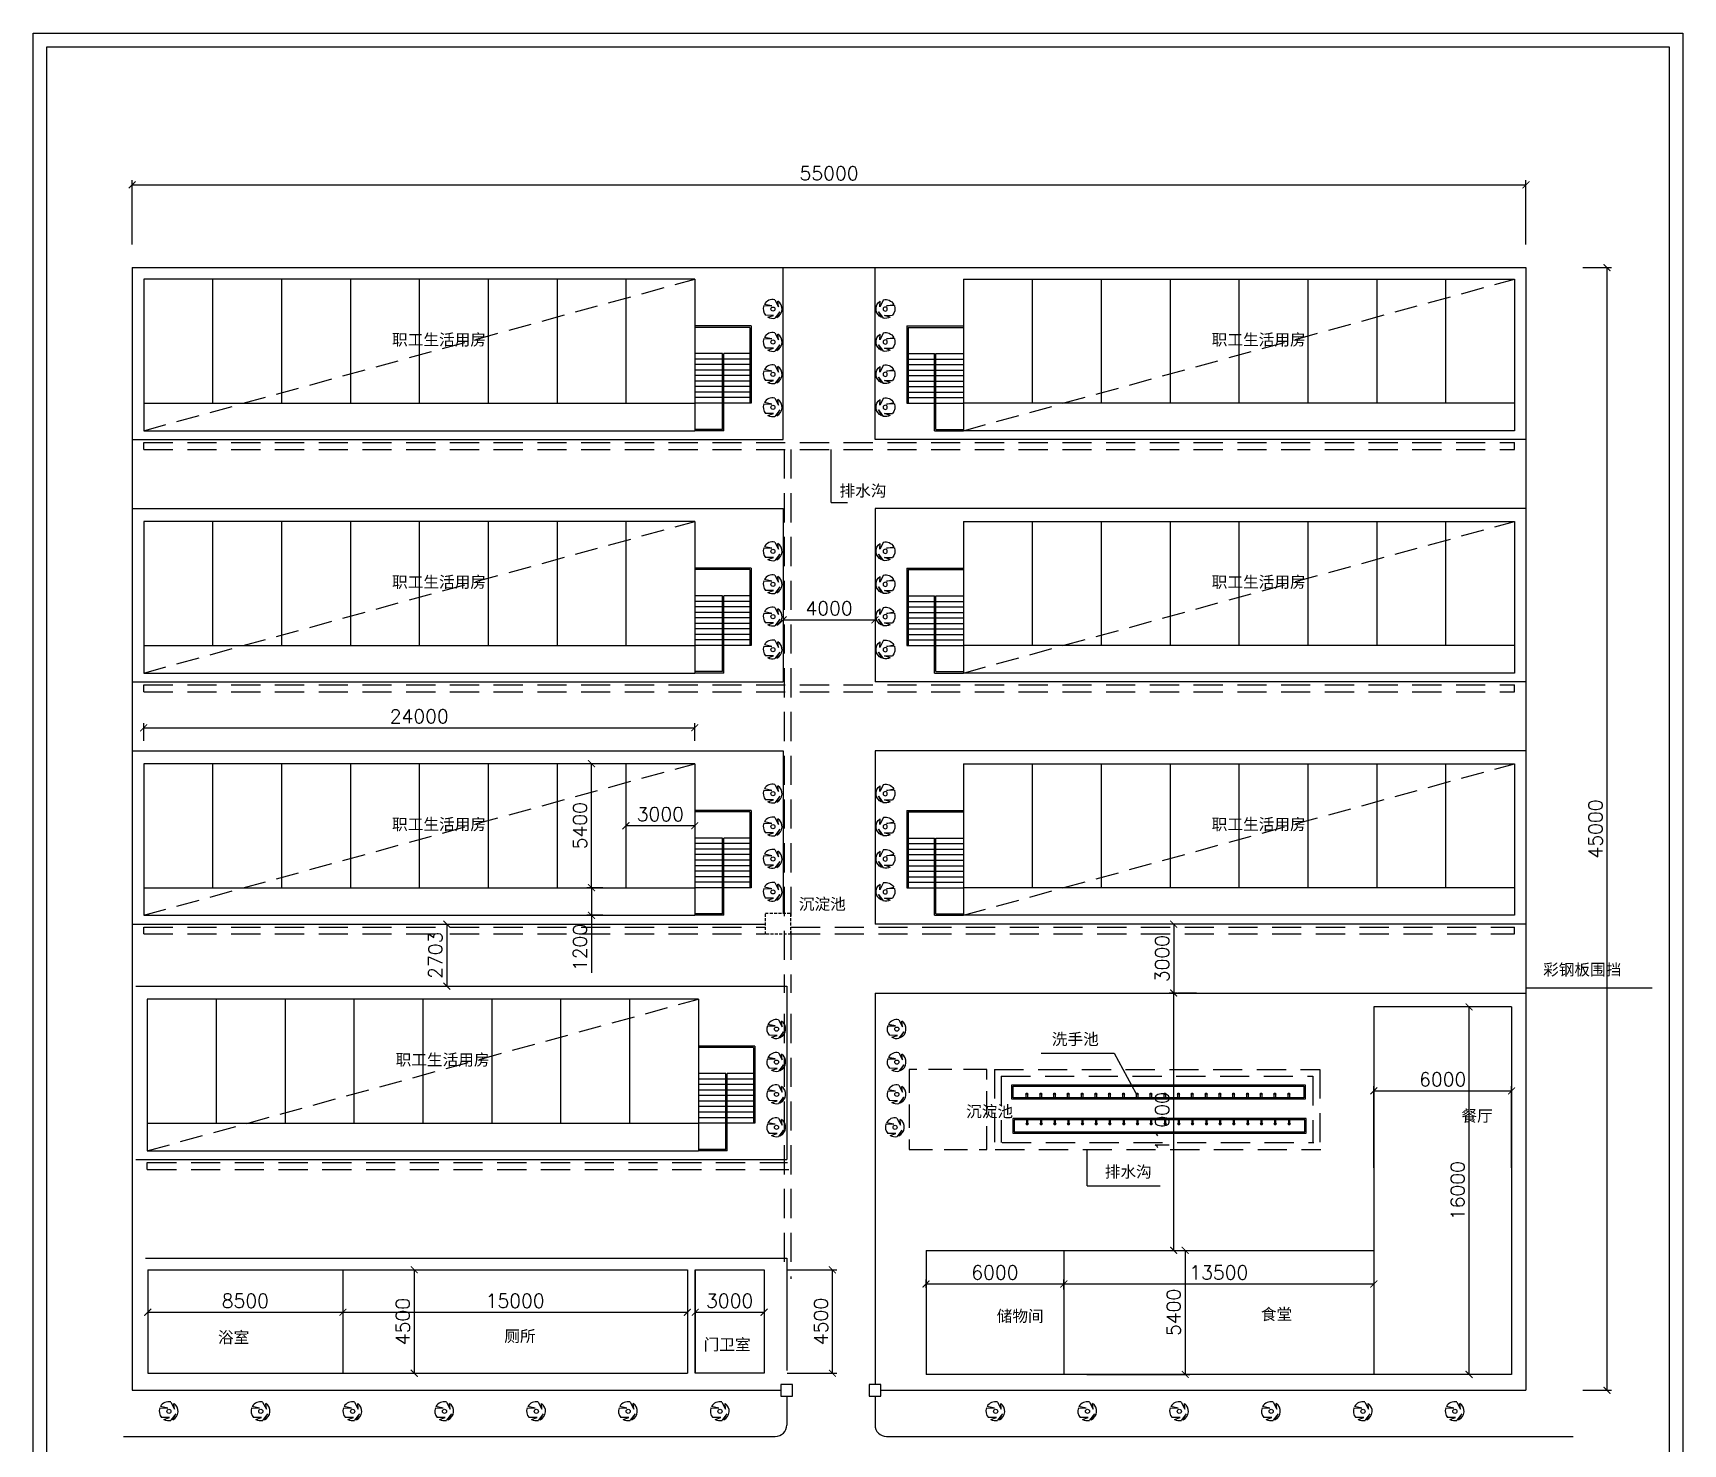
# Model space of a CAD drawing. Extents: x 38922 to 193159, y 13059 to 114668.
# Drawn here: x 121307 to 193159, y 53241 to 114668 of the extents above; entities that cross this region are included whole.
import ezdxf

# ---------------------------------------------------------------- set-up
doc = ezdxf.new("R2010")
doc.units = 0
doc.linetypes.add('DASHED', pattern=[19.05, 12.7, -6.35])
doc.linetypes.add('DASHEDX2', pattern=[1.5, 1, -0.5])
doc.layers.get('0').update_dxf_attribs({"linetype": 'CONTINUOUS'})
doc.layers.get('DEFPOINTS').update_dxf_attribs({"linetype": 'CONTINUOUS'})
for name, color, linetype in [('CC', 7, 'CONTINUOUS'), ('LAYER3', 3, 'CONTINUOUS'), ('LAYER4', 5, 'CONTINUOUS'), ('LUNKUO', 6, 'CONTINUOUS'), ('周边', 7, 'CONTINUOUS'), ('标注', 7, 'CONTINUOUS'), ('标注临', 7, 'CONTINUOUS'), ('水', 3, 'CONTINUOUS'), ('绿化', 3, 'CONTINUOUS'), ('道路', 8, 'CONTINUOUS')]:
    doc.layers.add(name, color=color, linetype=linetype)
doc.styles.add('临建', font='txt.shx')
doc.styles.add('文字', font='SimSun.ttf')
doc.dimstyles.new('ISO-25', dxfattribs={"dimtxt": 150, "dimasz": 80, "dimexe": 50, "dimexo": 100, "dimgap": 100, "dimtad": 1, "dimdec": 0, "dimtxsty": '临建', "dimblk": 'ARCHTICK', "dimcen": 2.5, "dimazin": 3, "dimtfac": 1, "dimtdec": 0, "dimtmove": 0, "dimatfit": 3})

# ---------------------------------------------------------------- blocks, each defined once
blk = doc.blocks.new('_ARCHTICK')
at = {"color": 0, "linetype": 'BYBLOCK', "const_width": 0.15}
blk.add_lwpolyline([(-0.5, -0.5), (0.5, 0.5)], dxfattribs=at)
blk = doc.blocks.new('*D199')
at = {"layer": 'DEFPOINTS', "color": 0}
for p in [(134802, 60822), (149802, 60824), (149802, 58976)]:
    blk.add_point(p, dxfattribs=at)
at = {"layer": '标注临', "color": 0}
for p, q in [((134802, 59822), (134802, 58776)), ((149802, 59824), (149802, 58776)), ((134802, 58976), (149802, 58976))]:
    blk.add_line(p, q, dxfattribs=at)
at = {"layer": '标注临', "color": 0, "xscale": 300, "yscale": 300, "zscale": 300, "rotation": 180}
blk.add_blockref('_ARCHTICK', (134802, 58976), dxfattribs=at)
at = {"layer": '标注临', "color": 0, "xscale": 300, "yscale": 300, "zscale": 300}
blk.add_blockref('_ARCHTICK', (149802, 58976), dxfattribs=at)
at = {"layer": '标注临', "color": 0, "insert": (142302, 59476), "char_height": 600, "attachment_point": 5, "style": '临建'}
blk.add_mtext('15000', dxfattribs=at)
blk = doc.blocks.new('*D202')
at = {"layer": 'DEFPOINTS', "color": 0}
for p in [(170980, 72872), (172146, 72872), (171130, 61671)]:
    blk.add_point(p, dxfattribs=at)
at = {"layer": '标注临', "color": 0}
for p, q in [((171146, 72872), (170780, 72872)), ((170980, 61671), (170980, 72872)), ((170130, 61671), (170780, 61671))]:
    blk.add_line(p, q, dxfattribs=at)
at = {"layer": '标注临', "color": 0, "xscale": 300, "yscale": 300, "zscale": 300}
for p, rotation in [((170980, 72872), 90), ((170980, 61671), 270)]:
    blk.add_blockref('_ARCHTICK', p, dxfattribs=dict(at, rotation=rotation))
at = {"layer": '标注临', "color": 0, "insert": (170480, 67272), "char_height": 600, "attachment_point": 5, "rotation": 90, "style": '临建'}
blk.add_mtext('11000', dxfattribs=at)
blk = doc.blocks.new('*D164')
at = {"layer": 'DEFPOINTS', "color": 0}
for p in [(179695, 60208), (179695, 60208), (166195, 58971)]:
    blk.add_point(p, dxfattribs=at)
at = {"layer": '标注临', "color": 0}
for p, q in [((179695, 61208), (179695, 60408)), ((166195, 59971), (166195, 60408)), ((166195, 60208), (179695, 60208))]:
    blk.add_line(p, q, dxfattribs=at)
at = {"layer": '标注临', "color": 0, "xscale": 300, "yscale": 300, "zscale": 300, "rotation": 180}
blk.add_blockref('_ARCHTICK', (166195, 60208), dxfattribs=at)
at = {"layer": '标注临', "color": 0, "xscale": 300, "yscale": 300, "zscale": 300}
blk.add_blockref('_ARCHTICK', (179695, 60208), dxfattribs=at)
at = {"layer": '标注临', "color": 0, "insert": (172945, 60708), "char_height": 600, "attachment_point": 5, "style": '临建'}
blk.add_mtext('13500', dxfattribs=at)
blk = doc.blocks.new('*D166')
at = {"layer": 'DEFPOINTS', "color": 0}
for p in [(172146, 75872), (170980, 72872), (170980, 72872)]:
    blk.add_point(p, dxfattribs=at)
at = {"layer": '标注临', "color": 0}
for p, q in [((171146, 75872), (170780, 75872)), ((170980, 75872), (170980, 72872)), ((171980, 72872), (171180, 72872))]:
    blk.add_line(p, q, dxfattribs=at)
at = {"layer": '标注临', "color": 0, "xscale": 300, "yscale": 300, "zscale": 300}
for p, rotation in [((170980, 75872), 90), ((170980, 72872), 270)]:
    blk.add_blockref('_ARCHTICK', p, dxfattribs=dict(at, rotation=rotation))
at = {"layer": '标注临', "color": 0, "insert": (170480, 74372), "char_height": 600, "attachment_point": 5, "rotation": 90, "style": '临建'}
blk.add_mtext('3000', dxfattribs=at)
blk = doc.blocks.new('*D208')
at = {"layer": 'DEFPOINTS', "color": 0}
for p in [(166195, 61671), (166195, 56271), (171480, 56271)]:
    blk.add_point(p, dxfattribs=at)
at = {"layer": '标注临', "color": 0}
for p, q in [((167195, 61671), (171680, 61671)), ((171480, 61671), (171480, 56271)), ((167195, 56271), (171680, 56271))]:
    blk.add_line(p, q, dxfattribs=at)
at = {"layer": '标注临', "color": 0, "xscale": 300, "yscale": 300, "zscale": 300}
for p, rotation in [((171480, 61671), 90), ((171480, 56271), 270)]:
    blk.add_blockref('_ARCHTICK', p, dxfattribs=dict(at, rotation=rotation))
at = {"layer": '标注临', "color": 0, "insert": (170980, 58971), "char_height": 600, "attachment_point": 5, "rotation": 90, "style": '临建'}
blk.add_mtext('5400', dxfattribs=at)
blk = doc.blocks.new('*D200')
at = {"layer": 'DEFPOINTS', "color": 0}
for p in [(126302, 60822), (134802, 60822), (134802, 58976)]:
    blk.add_point(p, dxfattribs=at)
at = {"layer": '标注临', "color": 0}
for p, q in [((126302, 59822), (126302, 58776)), ((134802, 59822), (134802, 58776)), ((126302, 58976), (134802, 58976))]:
    blk.add_line(p, q, dxfattribs=at)
at = {"layer": '标注临', "color": 0, "xscale": 300, "yscale": 300, "zscale": 300, "rotation": 180}
blk.add_blockref('_ARCHTICK', (126302, 58976), dxfattribs=at)
at = {"layer": '标注临', "color": 0, "xscale": 300, "yscale": 300, "zscale": 300}
blk.add_blockref('_ARCHTICK', (134802, 58976), dxfattribs=at)
at = {"layer": '标注临', "color": 0, "insert": (130552, 59476), "char_height": 600, "attachment_point": 5, "style": '临建'}
blk.add_mtext('8500', dxfattribs=at)
blk = doc.blocks.new('*D213')
at = {"layer": 'DEFPOINTS', "color": 0}
for p in [(150126, 84421), (126126, 82858), (150126, 82858)]:
    blk.add_point(p, dxfattribs=at)
at = {"layer": '标注临', "color": 0}
for p, q in [((126126, 83858), (126126, 84621)), ((126126, 84421), (150126, 84421)), ((150126, 83858), (150126, 84621))]:
    blk.add_line(p, q, dxfattribs=at)
at = {"layer": '标注临', "color": 0, "xscale": 300, "yscale": 300, "zscale": 300, "rotation": 180}
blk.add_blockref('_ARCHTICK', (126126, 84421), dxfattribs=at)
at = {"layer": '标注临', "color": 0, "xscale": 300, "yscale": 300, "zscale": 300}
blk.add_blockref('_ARCHTICK', (150126, 84421), dxfattribs=at)
at = {"layer": '标注临', "color": 0, "insert": (138126, 84921), "char_height": 600, "attachment_point": 5, "style": '临建'}
blk.add_mtext('24000', dxfattribs=at)
blk = doc.blocks.new('*D168')
at = {"layer": 'DEFPOINTS', "color": 0}
for p in [(186320, 108058), (125626, 104454), (186320, 104454)]:
    blk.add_point(p, dxfattribs=at)
at = {"layer": '标注临', "color": 0}
for p, q in [((125626, 105454), (125626, 108258)), ((125626, 108058), (186320, 108058)), ((186320, 105454), (186320, 108258))]:
    blk.add_line(p, q, dxfattribs=at)
at = {"layer": '标注临', "color": 0, "xscale": 300, "yscale": 300, "zscale": 300, "rotation": 180}
blk.add_blockref('_ARCHTICK', (125626, 108058), dxfattribs=at)
at = {"layer": '标注临', "color": 0, "xscale": 300, "yscale": 300, "zscale": 300}
blk.add_blockref('_ARCHTICK', (186320, 108058), dxfattribs=at)
at = {"layer": '标注临', "color": 0, "insert": (155973, 108558), "char_height": 600, "attachment_point": 5, "style": '临建'}
blk.add_mtext('55000', dxfattribs=at)
blk = doc.blocks.new('A$C7AB25CB9')
at = {"layer": 'LAYER3'}
for p, q in [((1105, 1773), (1462, 1084)), ((1462, 1084), (1415, 1636)), ((42, 1205), (807, 1177)), ((807, 1177), (99, 1328)), ((994, 266), (219, 274)), ((445, 91), (994, 266)), ((1590, 617), (1120, 0)), ((1287, 60), (1590, 617))]:
    blk.add_line(p, q, dxfattribs=at)
blk.add_circle((924, 873), 200, dxfattribs=at)
for start, end in [(76.77535, 150.94372), (295.3565, 55.35439), (159.4395, 222.05005), (240.41806, 284.14241)]:
    blk.add_arc((897, 885), 913, start, end, dxfattribs=at)
blk = doc.blocks.new('*D169')
at = {"layer": 'DEFPOINTS', "color": 0}
for p in [(187796, 104454), (187796, 55580), (189848, 55580)]:
    blk.add_point(p, dxfattribs=at)
at = {"layer": '标注临', "color": 0}
for p, q in [((188796, 104454), (190048, 104454)), ((189848, 104454), (189848, 55580)), ((188796, 55580), (190048, 55580))]:
    blk.add_line(p, q, dxfattribs=at)
at = {"layer": '标注临', "color": 0, "xscale": 300, "yscale": 300, "zscale": 300}
for p, rotation in [((189848, 104454), 90), ((189848, 55580), 270)]:
    blk.add_blockref('_ARCHTICK', p, dxfattribs=dict(at, rotation=rotation))
at = {"layer": '标注临', "color": 0, "insert": (189348, 80017), "char_height": 600, "attachment_point": 5, "rotation": 90, "style": '临建'}
blk.add_mtext('45000', dxfattribs=at)
blk = doc.blocks.new('*D167')
at = {"layer": 'DEFPOINTS', "color": 0}
for p in [(153973, 89121), (157973, 89121), (157973, 89121)]:
    blk.add_point(p, dxfattribs=at)
at = {"layer": '标注临', "color": 0}
for p, q in [((153973, 90121), (153973, 89321)), ((157973, 90121), (157973, 89321)), ((153973, 89121), (157973, 89121))]:
    blk.add_line(p, q, dxfattribs=at)
at = {"layer": '标注临', "color": 0, "xscale": 300, "yscale": 300, "zscale": 300, "rotation": 180}
blk.add_blockref('_ARCHTICK', (153973, 89121), dxfattribs=at)
at = {"layer": '标注临', "color": 0, "xscale": 300, "yscale": 300, "zscale": 300}
blk.add_blockref('_ARCHTICK', (157973, 89121), dxfattribs=at)
at = {"layer": '标注临', "color": 0, "insert": (155973, 89621), "char_height": 600, "attachment_point": 5, "style": '临建'}
blk.add_mtext('4000', dxfattribs=at)
blk = doc.blocks.new('*D165')
at = {"layer": 'DEFPOINTS', "color": 0}
for p in [(166195, 60208), (160195, 59036), (166195, 58971)]:
    blk.add_point(p, dxfattribs=at)
at = {"layer": '标注临', "color": 0}
for p, q in [((160195, 60036), (160195, 60408)), ((166195, 59971), (166195, 60408)), ((160195, 60208), (166195, 60208))]:
    blk.add_line(p, q, dxfattribs=at)
at = {"layer": '标注临', "color": 0, "xscale": 300, "yscale": 300, "zscale": 300, "rotation": 180}
blk.add_blockref('_ARCHTICK', (160195, 60208), dxfattribs=at)
at = {"layer": '标注临', "color": 0, "xscale": 300, "yscale": 300, "zscale": 300}
blk.add_blockref('_ARCHTICK', (166195, 60208), dxfattribs=at)
at = {"layer": '标注临', "color": 0, "insert": (163195, 60708), "char_height": 600, "attachment_point": 5, "style": '临建'}
blk.add_mtext('6000', dxfattribs=at)
blk = doc.blocks.new('*D204')
at = {"layer": 'DEFPOINTS', "color": 0}
for p in [(134802, 60823), (134802, 56323), (137909, 56323)]:
    blk.add_point(p, dxfattribs=at)
at = {"layer": '标注临', "color": 0}
for p, q in [((135802, 60823), (138109, 60823)), ((137909, 60823), (137909, 56323)), ((135802, 56323), (138109, 56323))]:
    blk.add_line(p, q, dxfattribs=at)
at = {"layer": '标注临', "color": 0, "xscale": 300, "yscale": 300, "zscale": 300}
for p, rotation in [((137909, 60823), 90), ((137909, 56323), 270)]:
    blk.add_blockref('_ARCHTICK', p, dxfattribs=dict(at, rotation=rotation))
at = {"layer": '标注临', "color": 0, "insert": (137409, 58573), "char_height": 600, "attachment_point": 5, "rotation": 90, "style": '临建'}
blk.add_mtext('4500', dxfattribs=at)
blk = doc.blocks.new('*D205')
at = {"layer": 'DEFPOINTS', "color": 0}
for p in [(153144, 60824), (156117, 60824), (153144, 56324)]:
    blk.add_point(p, dxfattribs=at)
at = {"layer": '标注临', "color": 0}
for p, q in [((154144, 60824), (156317, 60824)), ((156117, 56324), (156117, 60824)), ((154144, 56324), (156317, 56324))]:
    blk.add_line(p, q, dxfattribs=at)
at = {"layer": '标注临', "color": 0, "xscale": 300, "yscale": 300, "zscale": 300}
for p, rotation in [((156117, 60824), 90), ((156117, 56324), 270)]:
    blk.add_blockref('_ARCHTICK', p, dxfattribs=dict(at, rotation=rotation))
at = {"layer": '标注临', "color": 0, "insert": (155617, 58574), "char_height": 600, "attachment_point": 5, "rotation": 90, "style": '临建'}
blk.add_mtext('4500', dxfattribs=at)
blk = doc.blocks.new('*D203')
at = {"layer": 'DEFPOINTS', "color": 0}
for p in [(150144, 60824), (153144, 60824), (153144, 58976)]:
    blk.add_point(p, dxfattribs=at)
at = {"layer": '标注临', "color": 0}
for p, q in [((150144, 59824), (150144, 58776)), ((153144, 59824), (153144, 58776)), ((150144, 58976), (153144, 58976))]:
    blk.add_line(p, q, dxfattribs=at)
at = {"layer": '标注临', "color": 0, "xscale": 300, "yscale": 300, "zscale": 300, "rotation": 180}
blk.add_blockref('_ARCHTICK', (150144, 58976), dxfattribs=at)
at = {"layer": '标注临', "color": 0, "xscale": 300, "yscale": 300, "zscale": 300}
blk.add_blockref('_ARCHTICK', (153144, 58976), dxfattribs=at)
at = {"layer": '标注临', "color": 0, "insert": (151644, 59476), "char_height": 600, "attachment_point": 5, "style": '临建'}
blk.add_mtext('3000', dxfattribs=at)
blk = doc.blocks.new('*D211')
at = {"layer": 'DEFPOINTS', "color": 0}
for p in [(147126, 80158), (147126, 80158), (150126, 80158)]:
    blk.add_point(p, dxfattribs=at)
at = {"layer": '标注临', "color": 0}
for p, q in [((147126, 81158), (147126, 80358)), ((150126, 81158), (150126, 80358)), ((150126, 80158), (147126, 80158))]:
    blk.add_line(p, q, dxfattribs=at)
at = {"layer": '标注临', "color": 0, "xscale": 300, "yscale": 300, "zscale": 300, "rotation": 180}
blk.add_blockref('_ARCHTICK', (147126, 80158), dxfattribs=at)
at = {"layer": '标注临', "color": 0, "xscale": 300, "yscale": 300, "zscale": 300}
blk.add_blockref('_ARCHTICK', (150126, 80158), dxfattribs=at)
at = {"layer": '标注临', "color": 0, "insert": (148626, 80658), "char_height": 600, "attachment_point": 5, "style": '临建'}
blk.add_mtext('3000', dxfattribs=at)
blk = doc.blocks.new('*D201')
at = {"layer": 'DEFPOINTS', "color": 0}
for p in [(139413, 75872), (139328, 73170), (139955, 73170)]:
    blk.add_point(p, dxfattribs=at)
at = {"layer": '标注临', "color": 0}
for p, q in [((138413, 75872), (139128, 75872)), ((139328, 75872), (139328, 73170)), ((138955, 73170), (139128, 73170))]:
    blk.add_line(p, q, dxfattribs=at)
at = {"layer": '标注临', "color": 0, "xscale": 300, "yscale": 300, "zscale": 300}
for p, rotation in [((139328, 75872), 90), ((139328, 73170), 270)]:
    blk.add_blockref('_ARCHTICK', p, dxfattribs=dict(at, rotation=rotation))
at = {"layer": '标注临', "color": 0, "insert": (138828, 74521), "char_height": 600, "attachment_point": 5, "rotation": 90, "style": '临建'}
blk.add_mtext('2703', dxfattribs=at)
blk = doc.blocks.new('*D212')
at = {"layer": 'DEFPOINTS', "color": 0}
for p in [(147126, 77458), (145627, 76258), (147126, 76258)]:
    blk.add_point(p, dxfattribs=at)
at = {"layer": '标注临', "color": 0}
for p, q in [((146126, 77458), (145427, 77458)), ((145627, 77458), (145627, 76258)), ((146126, 76258), (145427, 76258)), ((145627, 76258), (145627, 73758))]:
    blk.add_line(p, q, dxfattribs=at)
at = {"layer": '标注临', "color": 0, "xscale": 300, "yscale": 300, "zscale": 300}
for p, rotation in [((145627, 77458), 90), ((145627, 76258), 270)]:
    blk.add_blockref('_ARCHTICK', p, dxfattribs=dict(at, rotation=rotation))
at = {"layer": '标注临', "color": 0, "insert": (145127, 74858), "char_height": 600, "attachment_point": 5, "rotation": 90, "style": '临建'}
blk.add_mtext('1200', dxfattribs=at)
blk = doc.blocks.new('*D210')
at = {"layer": 'DEFPOINTS', "color": 0}
for p in [(145627, 82858), (147126, 82858), (147126, 77458)]:
    blk.add_point(p, dxfattribs=at)
at = {"layer": '标注临', "color": 0}
for p, q in [((146126, 82858), (145427, 82858)), ((145627, 77458), (145627, 82858)), ((146126, 77458), (145427, 77458))]:
    blk.add_line(p, q, dxfattribs=at)
at = {"layer": '标注临', "color": 0, "xscale": 300, "yscale": 300, "zscale": 300}
for p, rotation in [((145627, 82858), 90), ((145627, 77458), 270)]:
    blk.add_blockref('_ARCHTICK', p, dxfattribs=dict(at, rotation=rotation))
at = {"layer": '标注临', "color": 0, "insert": (145127, 80158), "char_height": 600, "attachment_point": 5, "rotation": 90, "style": '临建'}
blk.add_mtext('5400', dxfattribs=at)
blk = doc.blocks.new('*D206')
at = {"layer": 'DEFPOINTS', "color": 0}
for p in [(183844, 72271), (185695, 72271), (185695, 56271)]:
    blk.add_point(p, dxfattribs=at)
at = {"layer": '标注临', "color": 0}
for p, q in [((184695, 72271), (183644, 72271)), ((183844, 56271), (183844, 72271)), ((184695, 56271), (183644, 56271))]:
    blk.add_line(p, q, dxfattribs=at)
at = {"layer": '标注临', "color": 0, "xscale": 300, "yscale": 300, "zscale": 300}
for p, rotation in [((183844, 72271), 90), ((183844, 56271), 270)]:
    blk.add_blockref('_ARCHTICK', p, dxfattribs=dict(at, rotation=rotation))
at = {"layer": '标注临', "color": 0, "insert": (183344, 64271), "char_height": 600, "attachment_point": 5, "rotation": 90, "style": '临建'}
blk.add_mtext('16000', dxfattribs=at)
blk = doc.blocks.new('*D209')
at = {"layer": 'DEFPOINTS', "color": 0}
for p in [(185695, 68613), (179695, 64271), (185695, 64271)]:
    blk.add_point(p, dxfattribs=at)
at = {"layer": '标注临', "color": 0}
for p, q in [((179695, 65271), (179695, 68813)), ((179695, 68613), (185695, 68613)), ((185695, 65271), (185695, 68813))]:
    blk.add_line(p, q, dxfattribs=at)
at = {"layer": '标注临', "color": 0, "xscale": 300, "yscale": 300, "zscale": 300, "rotation": 180}
blk.add_blockref('_ARCHTICK', (179695, 68613), dxfattribs=at)
at = {"layer": '标注临', "color": 0, "xscale": 300, "yscale": 300, "zscale": 300}
blk.add_blockref('_ARCHTICK', (185695, 68613), dxfattribs=at)
at = {"layer": '标注临', "color": 0, "insert": (182695, 69113), "char_height": 600, "attachment_point": 5, "style": '临建'}
blk.add_mtext('6000', dxfattribs=at)

msp = doc.modelspace()

# ---------------------------------------------------------------- linework, layer by layer
for p, q in [((179695.4, 72271.2), (179695.4, 56271.2)), ((185695.4, 72271.2), (179695.4, 72271.2)), ((185695.4, 72271.2), (185695.4, 56271.2)), ((165210.4, 70256.6), (168391.9, 70256.6)), ((168391.9, 70256.6), (169336.2, 68507.8)), ((167210.4, 64481.9), (167210.4, 66062.9)), ((167210.4, 64481.9), (170391.9, 64481.9)), ((160195.4, 61671.2), (179695.4, 61671.2)), ((160195.4, 61671.2), (160195.4, 56271.2)), ((166195.4, 61671.2), (166195.4, 56271.2)), ((126302.1, 60822.1), (149802.1, 60824)), ((126302.1, 60822.1), (126302.1, 56322.1)), ((134802.1, 60824), (134802.1, 56322.9)), ((149802.1, 60824), (149802.1, 56324)), ((150144, 60824), (150144, 56324)), ((126302.1, 56322.1), (149802.1, 56324)), ((185695.4, 56271.2), (160195.4, 56271.2))]:
    msp.add_line(p, q)
for points in [[(193158.5, 114668.1), (193158.5, 13059.3), (121306.6, 13059.3), (121306.6, 114668.1)], [(192553.7, 114063.3), (192553.7, 13664.1), (121911.4, 13664.1), (121911.4, 114063.3)], [(163932.7, 68879.8), (176707.7, 68879.8), (176707.7, 68247.3), (163932.7, 68247.3)], [(163992.7, 68819.8), (176647.7, 68819.8), (176647.7, 68307.3), (163992.7, 68307.3)], [(163969.3, 66776.5), (176744.3, 66776.5), (176744.3, 67409), (163969.3, 67409)], [(164029.3, 66836.5), (176684.3, 66836.5), (176684.3, 67349), (164029.3, 67349)], [(150144, 60824), (153144, 60824), (153144, 56324), (150144, 56324)], [(153872.8, 55836.4), (153872.8, 55324.4), (154384.8, 55324.4), (154384.8, 55836.4)], [(157716.9, 55836.4), (157716.9, 55324.4), (158228.9, 55324.4), (158228.9, 55836.4)]]:
    msp.add_lwpolyline(points, close=True)
for points in [[(164558.7, 68307.3), (164558.7, 68507.8), (164617.2, 68507.8), (164617.2, 68307.3)], [(165158.7, 68307.3), (165158.7, 68507.8), (165217.2, 68507.8), (165217.2, 68307.3)], [(165758.7, 68307.3), (165758.7, 68507.8), (165817.2, 68507.8), (165817.2, 68307.3)], [(166358.7, 68307.3), (166358.7, 68507.8), (166417.2, 68507.8), (166417.2, 68307.3)], [(166958.7, 68307.3), (166958.7, 68507.8), (167017.2, 68507.8), (167017.2, 68307.3)], [(167558.7, 68307.3), (167558.7, 68507.8), (167617.2, 68507.8), (167617.2, 68307.3)], [(168158.7, 68307.3), (168158.7, 68507.8), (168217.2, 68507.8), (168217.2, 68307.3)], [(168758.7, 68307.3), (168758.7, 68507.8), (168817.2, 68507.8), (168817.2, 68307.3)], [(169358.7, 68307.3), (169358.7, 68507.8), (169417.2, 68507.8), (169417.2, 68307.3)], [(169958.7, 68307.3), (169958.7, 68507.8), (170017.2, 68507.8), (170017.2, 68307.3)], [(170558.7, 68307.3), (170558.7, 68507.8), (170617.2, 68507.8), (170617.2, 68307.3)], [(171158.7, 68307.3), (171158.7, 68507.8), (171217.2, 68507.8), (171217.2, 68307.3)], [(171758.7, 68307.3), (171758.7, 68507.8), (171817.2, 68507.8), (171817.2, 68307.3)], [(172358.7, 68307.3), (172358.7, 68507.8), (172417.2, 68507.8), (172417.2, 68307.3)], [(172958.7, 68307.3), (172958.7, 68507.8), (173017.2, 68507.8), (173017.2, 68307.3)], [(173558.7, 68307.3), (173558.7, 68507.8), (173617.2, 68507.8), (173617.2, 68307.3)], [(174158.7, 68307.3), (174158.7, 68507.8), (174217.2, 68507.8), (174217.2, 68307.3)], [(174758.7, 68307.3), (174758.7, 68507.8), (174817.2, 68507.8), (174817.2, 68307.3)], [(175358.7, 68307.3), (175358.7, 68507.8), (175417.2, 68507.8), (175417.2, 68307.3)], [(175958.7, 68307.3), (175958.7, 68507.8), (176017.2, 68507.8), (176017.2, 68307.3)], [(164572.8, 67349), (164572.8, 67148.5), (164631.3, 67148.5), (164631.3, 67349)], [(165172.8, 67349), (165172.8, 67148.5), (165231.3, 67148.5), (165231.3, 67349)], [(165772.8, 67349), (165772.8, 67148.5), (165831.3, 67148.5), (165831.3, 67349)], [(166372.8, 67349), (166372.8, 67148.5), (166431.3, 67148.5), (166431.3, 67349)], [(166972.8, 67349), (166972.8, 67148.5), (167031.3, 67148.5), (167031.3, 67349)], [(167572.8, 67349), (167572.8, 67148.5), (167631.3, 67148.5), (167631.3, 67349)], [(168172.8, 67349), (168172.8, 67148.5), (168231.3, 67148.5), (168231.3, 67349)], [(168772.8, 67349), (168772.8, 67148.5), (168831.3, 67148.5), (168831.3, 67349)], [(169372.8, 67349), (169372.8, 67148.5), (169431.3, 67148.5), (169431.3, 67349)], [(169972.8, 67349), (169972.8, 67148.5), (170031.3, 67148.5), (170031.3, 67349)], [(170572.8, 67349), (170572.8, 67148.5), (170631.3, 67148.5), (170631.3, 67349)], [(171172.8, 67349), (171172.8, 67148.5), (171231.3, 67148.5), (171231.3, 67349)], [(171772.8, 67349), (171772.8, 67148.5), (171831.3, 67148.5), (171831.3, 67349)], [(172372.8, 67349), (172372.8, 67148.5), (172431.3, 67148.5), (172431.3, 67349)], [(172972.8, 67349), (172972.8, 67148.5), (173031.3, 67148.5), (173031.3, 67349)], [(173572.8, 67349), (173572.8, 67148.5), (173631.3, 67148.5), (173631.3, 67349)], [(174172.8, 67349), (174172.8, 67148.5), (174231.3, 67148.5), (174231.3, 67349)], [(174772.8, 67349), (174772.8, 67148.5), (174831.3, 67148.5), (174831.3, 67349)], [(175372.8, 67349), (175372.8, 67148.5), (175431.3, 67148.5), (175431.3, 67349)], [(175972.8, 67349), (175972.8, 67148.5), (176031.3, 67148.5), (176031.3, 67349)]]:
    msp.add_lwpolyline(points)
for centre in [(164589.2, 68471.3), (165189.2, 68471.3), (165789.2, 68471.3), (166389.2, 68471.3), (166989.2, 68471.3), (167589.2, 68471.3), (168189.2, 68471.3), (168789.2, 68471.3), (169389.2, 68471.3), (169989.2, 68471.3), (170589.2, 68471.3), (171189.2, 68471.3), (171789.2, 68471.3), (172389.2, 68471.3), (172989.2, 68471.3), (173589.2, 68471.3), (174189.2, 68471.3), (174789.2, 68471.3), (175389.2, 68471.3), (175989.2, 68471.3), (164603.3, 67185), (165203.3, 67185), (165803.3, 67185), (166403.3, 67185), (167003.3, 67185), (167603.3, 67185), (168203.3, 67185), (168803.3, 67185), (169403.3, 67185), (170003.3, 67185), (170603.3, 67185), (171203.3, 67185), (171803.3, 67185), (172403.3, 67185), (173003.3, 67185), (173603.3, 67185), (174203.3, 67185), (174803.3, 67185), (175403.3, 67185), (176003.3, 67185)]:
    msp.add_circle(centre, 42)
at = {"layer": 'CC', "linetype": 'DASHEDX2', "ltscale": 1000}
for p, q in [((126126, 97353.8), (150126, 103953.8)), ((161819.8, 97353.8), (185819.8, 103953.8)), ((126126, 86805.7), (150126, 93405.7)), ((161819.8, 86805.7), (185819.8, 93405.7)), ((126126, 76257.5), (150126, 82857.5)), ((161819.8, 76257.5), (185819.8, 82857.5)), ((126281.9, 66006.9), (150281.9, 72606.9))]:
    msp.add_line(p, q, dxfattribs=at)
at = {"layer": 'LAYER4'}
for p, q in [((152586, 101913.8), (150126, 101913.8)), ((152526, 101853.8), (150126, 101853.8)), ((152526, 101853.8), (152526, 98553.8)), ((152586, 101913.8), (152586, 98553.8)), ((159359.8, 101913.8), (159359.8, 98553.8)), ((159359.8, 101913.8), (161819.8, 101913.8)), ((159419.8, 101853.8), (159419.8, 98553.8)), ((159419.8, 101853.8), (161819.8, 101853.8)), ((151326, 100713.8), (150126, 100713.8)), ((151326, 97413.8), (151326, 100713.8)), ((152526, 100713.8), (151386, 100713.8)), ((151386, 97353.8), (151386, 100713.8)), ((159419.8, 100713.8), (160559.8, 100713.8)), ((160559.8, 97353.8), (160559.8, 100713.8)), ((160619.8, 97413.8), (160619.8, 100713.8)), ((160619.8, 100713.8), (161819.8, 100713.8)), ((151326, 100473.8), (150126, 100473.8)), ((151326, 100233.8), (150126, 100233.8)), ((151326, 99993.8), (150126, 99993.8)), ((152526, 100473.8), (151386, 100473.8)), ((152526, 100233.8), (151386, 100233.8)), ((152526, 99993.8), (151386, 99993.8)), ((159419.8, 100473.8), (160559.8, 100473.8)), ((159419.8, 100233.8), (160559.8, 100233.8)), ((159419.8, 99993.8), (160559.8, 99993.8)), ((160619.8, 100473.8), (161819.8, 100473.8)), ((160619.8, 100233.8), (161819.8, 100233.8)), ((160619.8, 99993.8), (161819.8, 99993.8)), ((151326, 99753.8), (150126, 99753.8)), ((151326, 99513.8), (150126, 99513.8)), ((151326, 99273.8), (150126, 99273.8)), ((152526, 99753.8), (151386, 99753.8)), ((152526, 99513.8), (151386, 99513.8)), ((152526, 99273.8), (151386, 99273.8)), ((159419.8, 99753.8), (160559.8, 99753.8)), ((159419.8, 99513.8), (160559.8, 99513.8)), ((159419.8, 99273.8), (160559.8, 99273.8)), ((160619.8, 99753.8), (161819.8, 99753.8)), ((160619.8, 99513.8), (161819.8, 99513.8)), ((160619.8, 99273.8), (161819.8, 99273.8)), ((151326, 99033.8), (150126, 99033.8)), ((151326, 98793.8), (150126, 98793.8)), ((151326, 98553.8), (150126, 98553.8)), ((152526, 99033.8), (151386, 99033.8)), ((152526, 98793.8), (151386, 98793.8)), ((152586, 98553.8), (151386, 98553.8)), ((159359.8, 98553.8), (160559.8, 98553.8)), ((159419.8, 99033.8), (160559.8, 99033.8)), ((159419.8, 98793.8), (160559.8, 98793.8)), ((160619.8, 99033.8), (161819.8, 99033.8)), ((160619.8, 98793.8), (161819.8, 98793.8)), ((160619.8, 98553.8), (161819.8, 98553.8)), ((151326, 97413.8), (150126, 97413.8)), ((151386, 97353.8), (150126, 97353.8)), ((160559.8, 97353.8), (161819.8, 97353.8)), ((160619.8, 97413.8), (161819.8, 97413.8)), ((152586, 91365.7), (150126, 91365.7)), ((152526, 91305.7), (150126, 91305.7)), ((152526, 91305.7), (152526, 88005.7)), ((152586, 91365.7), (152586, 88005.7)), ((159359.8, 91365.7), (159359.8, 88005.7)), ((159359.8, 91365.7), (161819.8, 91365.7)), ((159419.8, 91305.7), (159419.8, 88005.7)), ((159419.8, 91305.7), (161819.8, 91305.7)), ((151326, 90165.7), (150126, 90165.7)), ((151326, 89925.7), (150126, 89925.7)), ((151326, 86865.7), (151326, 90165.7)), ((151386, 86805.7), (151386, 90165.7)), ((152526, 90165.7), (151386, 90165.7)), ((152526, 89925.7), (151386, 89925.7)), ((159419.8, 90165.7), (160559.8, 90165.7)), ((159419.8, 89925.7), (160559.8, 89925.7)), ((160559.8, 86805.7), (160559.8, 90165.7)), ((160619.8, 86865.7), (160619.8, 90165.7)), ((160619.8, 90165.7), (161819.8, 90165.7)), ((160619.8, 89925.7), (161819.8, 89925.7)), ((151326, 89685.7), (150126, 89685.7)), ((151326, 89445.7), (150126, 89445.7)), ((151326, 89205.7), (150126, 89205.7)), ((152526, 89685.7), (151386, 89685.7)), ((152526, 89445.7), (151386, 89445.7)), ((152526, 89205.7), (151386, 89205.7)), ((159419.8, 89685.7), (160559.8, 89685.7)), ((159419.8, 89445.7), (160559.8, 89445.7)), ((159419.8, 89205.7), (160559.8, 89205.7)), ((160619.8, 89685.7), (161819.8, 89685.7)), ((160619.8, 89445.7), (161819.8, 89445.7)), ((160619.8, 89205.7), (161819.8, 89205.7)), ((151326, 88965.7), (150126, 88965.7)), ((151326, 88725.7), (150126, 88725.7)), ((151326, 88485.7), (150126, 88485.7)), ((152526, 88965.7), (151386, 88965.7)), ((152526, 88725.7), (151386, 88725.7)), ((152526, 88485.7), (151386, 88485.7)), ((159419.8, 88965.7), (160559.8, 88965.7)), ((159419.8, 88725.7), (160559.8, 88725.7)), ((159419.8, 88485.7), (160559.8, 88485.7)), ((160619.8, 88965.7), (161819.8, 88965.7)), ((160619.8, 88725.7), (161819.8, 88725.7)), ((160619.8, 88485.7), (161819.8, 88485.7)), ((151326, 88245.7), (150126, 88245.7)), ((151326, 88005.7), (150126, 88005.7)), ((152526, 88245.7), (151386, 88245.7)), ((152586, 88005.7), (151386, 88005.7)), ((159359.8, 88005.7), (160559.8, 88005.7)), ((159419.8, 88245.7), (160559.8, 88245.7)), ((160619.8, 88245.7), (161819.8, 88245.7)), ((160619.8, 88005.7), (161819.8, 88005.7)), ((151326, 86865.7), (150126, 86865.7)), ((151386, 86805.7), (150126, 86805.7)), ((160559.8, 86805.7), (161819.8, 86805.7)), ((160619.8, 86865.7), (161819.8, 86865.7)), ((152586, 80817.5), (150126, 80817.5)), ((152526, 80757.5), (150126, 80757.5)), ((152526, 80757.5), (152526, 77457.5)), ((152586, 80817.5), (152586, 77457.5)), ((159359.8, 80817.5), (159359.8, 77457.5)), ((159359.8, 80817.5), (161819.8, 80817.5)), ((159419.8, 80757.5), (159419.8, 77457.5)), ((159419.8, 80757.5), (161819.8, 80757.5)), ((151326, 79617.5), (150126, 79617.5)), ((151326, 79377.5), (150126, 79377.5)), ((151326, 79137.5), (150126, 79137.5)), ((151326, 76317.5), (151326, 79617.5)), ((152526, 79617.5), (151386, 79617.5)), ((151386, 76257.5), (151386, 79617.5)), ((152526, 79377.5), (151386, 79377.5)), ((152526, 79137.5), (151386, 79137.5)), ((159419.8, 79617.5), (160559.8, 79617.5)), ((159419.8, 79377.5), (160559.8, 79377.5)), ((159419.8, 79137.5), (160559.8, 79137.5)), ((160559.8, 76257.5), (160559.8, 79617.5)), ((160619.8, 76317.5), (160619.8, 79617.5)), ((160619.8, 79617.5), (161819.8, 79617.5)), ((160619.8, 79377.5), (161819.8, 79377.5)), ((160619.8, 79137.5), (161819.8, 79137.5)), ((151326, 78897.5), (150126, 78897.5)), ((151326, 78657.5), (150126, 78657.5)), ((151326, 78417.5), (150126, 78417.5)), ((152526, 78897.5), (151386, 78897.5)), ((152526, 78657.5), (151386, 78657.5)), ((152526, 78417.5), (151386, 78417.5)), ((159419.8, 78897.5), (160559.8, 78897.5)), ((159419.8, 78657.5), (160559.8, 78657.5)), ((159419.8, 78417.5), (160559.8, 78417.5)), ((160619.8, 78897.5), (161819.8, 78897.5)), ((160619.8, 78657.5), (161819.8, 78657.5)), ((160619.8, 78417.5), (161819.8, 78417.5)), ((151326, 78177.5), (150126, 78177.5)), ((151326, 77937.5), (150126, 77937.5)), ((151326, 77697.5), (150126, 77697.5)), ((152526, 78177.5), (151386, 78177.5)), ((152526, 77937.5), (151386, 77937.5)), ((152526, 77697.5), (151386, 77697.5)), ((159419.8, 78177.5), (160559.8, 78177.5)), ((159419.8, 77937.5), (160559.8, 77937.5)), ((159419.8, 77697.5), (160559.8, 77697.5)), ((160619.8, 78177.5), (161819.8, 78177.5)), ((160619.8, 77937.5), (161819.8, 77937.5)), ((160619.8, 77697.5), (161819.8, 77697.5)), ((151326, 77457.5), (150126, 77457.5)), ((152586, 77457.5), (151386, 77457.5)), ((159359.8, 77457.5), (160559.8, 77457.5)), ((160619.8, 77457.5), (161819.8, 77457.5)), ((151326, 76317.5), (150126, 76317.5)), ((151386, 76257.5), (150126, 76257.5)), ((160559.8, 76257.5), (161819.8, 76257.5)), ((160619.8, 76317.5), (161819.8, 76317.5)), ((152741.9, 70566.9), (150281.9, 70566.9)), ((152681.9, 70506.9), (150281.9, 70506.9)), ((152681.9, 70506.9), (152681.9, 67206.9)), ((152741.9, 70566.9), (152741.9, 67206.9)), ((151481.9, 69366.9), (150281.9, 69366.9)), ((151481.9, 69126.9), (150281.9, 69126.9)), ((151481.9, 66066.9), (151481.9, 69366.9)), ((152681.9, 69366.9), (151541.9, 69366.9)), ((151541.9, 66006.9), (151541.9, 69366.9)), ((152681.9, 69126.9), (151541.9, 69126.9)), ((151481.9, 68886.9), (150281.9, 68886.9)), ((151481.9, 68646.9), (150281.9, 68646.9)), ((151481.9, 68406.9), (150281.9, 68406.9)), ((152681.9, 68886.9), (151541.9, 68886.9)), ((152681.9, 68646.9), (151541.9, 68646.9)), ((152681.9, 68406.9), (151541.9, 68406.9)), ((151481.9, 68166.9), (150281.9, 68166.9)), ((151481.9, 67926.9), (150281.9, 67926.9)), ((151481.9, 67686.9), (150281.9, 67686.9)), ((152681.9, 68166.9), (151541.9, 68166.9)), ((152681.9, 67926.9), (151541.9, 67926.9)), ((152681.9, 67686.9), (151541.9, 67686.9)), ((151481.9, 67446.9), (150281.9, 67446.9)), ((151481.9, 67206.9), (150281.9, 67206.9)), ((152681.9, 67446.9), (151541.9, 67446.9)), ((152741.9, 67206.9), (151541.9, 67206.9)), ((151481.9, 66066.9), (150281.9, 66066.9)), ((151541.9, 66006.9), (150281.9, 66006.9))]:
    msp.add_line(p, q, dxfattribs=at)
at = {"layer": 'LAYER4', "color": 4, "linetype": 'DASHED', "ltscale": 10}
msp.add_line((154313.2, 75430.8), (154313.2, 76352.4), dxfattribs=at)
msp.add_lwpolyline([(154313.2, 75430.8), (153199.2, 75430.8), (153199.2, 76352.4), (154313.2, 76352.4)], dxfattribs=at)
at = {"layer": 'LAYER4', "color": 4, "linetype": 'DASHED', "ltscale": 80}
msp.add_lwpolyline([(162839, 69549.2), (159465.8, 69549.2), (159465.8, 66062.9), (162839, 66062.9)], close=True, dxfattribs=at)
at = {"layer": 'LUNKUO'}
for p, q in [((150126, 103953.8), (126126, 103953.8)), ((126126, 103953.8), (126126, 97353.8)), ((129126, 103953.8), (129126, 98553.8)), ((132126, 103953.8), (132126, 98553.8)), ((135126, 103953.8), (135126, 98553.8)), ((138126, 103953.8), (138126, 98553.8)), ((141126, 103953.8), (141126, 98553.8)), ((144126, 103953.8), (144126, 98553.8)), ((147126, 103953.8), (147126, 98553.8)), ((150126, 103953.8), (150126, 97353.8)), ((161819.8, 103953.8), (185819.8, 103953.8)), ((161819.8, 103953.8), (161819.8, 97353.8)), ((164819.8, 103953.8), (164819.8, 98553.8)), ((167819.8, 103953.8), (167819.8, 98553.8)), ((170819.8, 103953.8), (170819.8, 98553.8)), ((173819.8, 103953.8), (173819.8, 98553.8)), ((176819.8, 103953.8), (176819.8, 98553.8)), ((179819.8, 103953.8), (179819.8, 98553.8)), ((182819.8, 103953.8), (182819.8, 98553.8)), ((185819.8, 103953.8), (185819.8, 97353.8)), ((126126, 98553.8), (150126, 98553.8)), ((185819.8, 98553.8), (161819.8, 98553.8)), ((126126, 97353.8), (150126, 97353.8)), ((185819.8, 97353.8), (161819.8, 97353.8)), ((150126, 93405.7), (126126, 93405.7)), ((126126, 93405.7), (126126, 86805.7)), ((129126, 93405.7), (129126, 88005.7)), ((132126, 93405.7), (132126, 88005.7)), ((135126, 93405.7), (135126, 88005.7)), ((138126, 93405.7), (138126, 88005.7)), ((141126, 93405.7), (141126, 88005.7)), ((144126, 93405.7), (144126, 88005.7)), ((147126, 93405.7), (147126, 88005.7)), ((150126, 93405.7), (150126, 86805.7)), ((161819.8, 93405.7), (161819.8, 86805.7)), ((161819.8, 93405.7), (185819.8, 93405.7)), ((164819.8, 93405.7), (164819.8, 88005.7)), ((167819.8, 93405.7), (167819.8, 88005.7)), ((170819.8, 93405.7), (170819.8, 88005.7)), ((173819.8, 93405.7), (173819.8, 88005.7)), ((176819.8, 93405.7), (176819.8, 88005.7)), ((179819.8, 93405.7), (179819.8, 88005.7)), ((182819.8, 93405.7), (182819.8, 88005.7)), ((185819.8, 93405.7), (185819.8, 86805.7)), ((126126, 88005.7), (150126, 88005.7)), ((185819.8, 88005.7), (161819.8, 88005.7)), ((126126, 86805.7), (150126, 86805.7)), ((185819.8, 86805.7), (161819.8, 86805.7)), ((150126, 82857.5), (126126, 82857.5)), ((126126, 82857.5), (126126, 76257.5)), ((129126, 82857.5), (129126, 77457.5)), ((132126, 82857.5), (132126, 77457.5)), ((135126, 82857.5), (135126, 77457.5)), ((138126, 82857.5), (138126, 77457.5)), ((141126, 82857.5), (141126, 77457.5)), ((144126, 82857.5), (144126, 77457.5)), ((147126, 82857.5), (147126, 77457.5)), ((150126, 82857.5), (150126, 76257.5)), ((161819.8, 82857.5), (185819.8, 82857.5)), ((161819.8, 82857.5), (161819.8, 76257.5)), ((164819.8, 82857.5), (164819.8, 77457.5)), ((167819.8, 82857.5), (167819.8, 77457.5)), ((170819.8, 82857.5), (170819.8, 77457.5)), ((173819.8, 82857.5), (173819.8, 77457.5)), ((176819.8, 82857.5), (176819.8, 77457.5)), ((179819.8, 82857.5), (179819.8, 77457.5)), ((182819.8, 82857.5), (182819.8, 77457.5)), ((185819.8, 82857.5), (185819.8, 76257.5)), ((126126, 77457.5), (150126, 77457.5)), ((185819.8, 77457.5), (161819.8, 77457.5)), ((126126, 76257.5), (150126, 76257.5)), ((185819.8, 76257.5), (161819.8, 76257.5)), ((150281.9, 72606.9), (126281.9, 72606.9)), ((126281.9, 72606.9), (126281.9, 66006.9)), ((129281.9, 72606.9), (129281.9, 67206.9)), ((132281.9, 72606.9), (132281.9, 67206.9)), ((135281.9, 72606.9), (135281.9, 67206.9)), ((138281.9, 72606.9), (138281.9, 67206.9)), ((141281.9, 72606.9), (141281.9, 67206.9)), ((144281.9, 72606.9), (144281.9, 67206.9)), ((147281.9, 72606.9), (147281.9, 67206.9)), ((150281.9, 72606.9), (150281.9, 66006.9)), ((126281.9, 67206.9), (150281.9, 67206.9)), ((126281.9, 66006.9), (150281.9, 66006.9))]:
    msp.add_line(p, q, dxfattribs=at)
at = {"layer": '周边'}
for p, q in [((125626, 104453.8), (186319.8, 104453.8)), ((125626, 104453.8), (125626, 55580.4)), ((186319.8, 104453.8), (186319.8, 55580.4)), ((125626, 55580.4), (153872.8, 55580.4)), ((158228.9, 55580.4), (186319.8, 55580.4))]:
    msp.add_line(p, q, dxfattribs=at)
at = {"layer": '标注', "ltscale": 500}
for q in [(156061.1, 96540.5), (156773.8, 94234.9)]:
    msp.add_line((156061.1, 94234.9), q, dxfattribs=at)
at = {"layer": '标注临'}
msp.add_line((186297.8, 73106.8), (191811, 73106.8), dxfattribs=at)
at = {"layer": '水', "linetype": 'DASHED', "ltscale": 100}
for p, q in [((126126.9, 96840.5), (185818.8, 96840.5)), ((126126.9, 96540.5), (185818.8, 96540.5)), ((154013.2, 96540.5), (154013.2, 72885.8)), ((154313.2, 96540.5), (154313.2, 72885.8)), ((126126.9, 86292.4), (185818.8, 86292.4)), ((126126.9, 85992.4), (185818.8, 85992.4)), ((126126.9, 75744.3), (153199.2, 75744.3)), ((154313.2, 75744.3), (185818.8, 75744.3)), ((126126.9, 75444.3), (153199.2, 75444.3)), ((154313.2, 75444.3), (185818.8, 75444.3)), ((154013.2, 71964.1), (154013.2, 60729.5)), ((154313.2, 71964.1), (154313.2, 60429.5)), ((163172.1, 69549.2), (177346.1, 69549.2)), ((163172.1, 69549.2), (163172.1, 66062.9)), ((163472.1, 69249.2), (177046.1, 69249.2)), ((163472.1, 69249.2), (163472.1, 66362.9)), ((177046.1, 69249.2), (177046.1, 66362.9)), ((177346.1, 69549.2), (177346.1, 66062.9)), ((163508.8, 66362.9), (177082.7, 66362.9)), ((126282.9, 65493.6), (154169.2, 65493.6)), ((163208.8, 66062.9), (177382.7, 66062.9)), ((126282.9, 65193.6), (154469.2, 65193.6))]:
    msp.add_line(p, q, dxfattribs=at)
at = {"layer": '水'}
for p, q in [((126126.9, 96540.5), (126126.9, 96840.5)), ((185818.8, 96540.5), (185818.8, 96840.5)), ((126126.9, 85992.4), (126126.9, 86292.4)), ((185818.8, 85992.4), (185818.8, 86292.4)), ((126126.9, 75444.3), (126126.9, 75744.3)), ((185818.8, 75444.3), (185818.8, 75744.3)), ((126282.9, 65193.6), (126282.9, 65493.6))]:
    msp.add_line(p, q, dxfattribs=at)
at = {"layer": '道路'}
for p, q in [((153972.9, 96968.4), (153972.9, 104453.8)), ((157972.9, 96968.4), (157972.9, 104453.8)), ((125626, 96968.4), (153972.9, 96968.4)), ((186319.8, 96968.4), (157972.9, 96968.4)), ((125626, 93968.4), (153972.9, 93968.4)), ((153972.9, 93968.4), (153972.9, 86420.3)), ((157972.9, 93968.4), (157972.9, 86420.3)), ((186319.8, 93968.4), (157972.9, 93968.4)), ((125626, 86420.3), (153972.9, 86420.3)), ((186319.8, 86420.3), (157972.9, 86420.3)), ((125626, 83420.3), (153972.9, 83420.3)), ((153972.9, 83420.3), (153972.9, 76352.4)), ((186319.8, 83420.3), (157972.9, 83420.3)), ((157972.9, 83420.3), (157972.9, 75872.1)), ((125626, 75872.1), (153199.2, 75872.1)), ((186319.8, 75872.1), (157972.9, 75872.1)), ((125781.9, 73169.6), (154128.8, 73169.6)), ((154128.8, 73169.6), (154128.8, 65621.5)), ((157972.9, 72872.1), (186319.8, 72872.1)), ((157972.9, 72872.1), (157972.9, 55836.4)), ((125781.9, 65621.5), (154128.8, 65621.5)), ((126201.1, 61324), (154128.8, 61324)), ((154128.8, 61324), (154128.8, 56439)), ((154128.8, 55324.4), (154128.8, 54067.8)), ((157972.9, 55324.4), (157972.9, 54067.8)), ((125245.5, 53567.8), (153628.8, 53567.8)), ((158472.9, 53567.8), (188371.2, 53567.8))]:
    msp.add_line(p, q, dxfattribs=at)
for centre, start, end in [((153628.8, 54067.8), 270, 0), ((158472.9, 54067.8), 180, 270)]:
    msp.add_arc(centre, 500, start, end, dxfattribs=at)

# ---------------------------------------------------------------- block references
at = {"layer": '绿化', "ltscale": 8000, "yscale": 0.4499999999534339, "zscale": 0.45}
for p, xscale in [((153111.5, 102256.5), 0.4500000001862645), ((158834.3, 102256.5), -0.4500000001862645), ((153111.5, 100820.9), 0.4500000001862645), ((158834.3, 100820.9), -0.4500000001862645), ((153111.5, 99414.6), 0.4500000001862645), ((158834.3, 99414.6), -0.4500000001862645), ((153111.5, 97979), 0.4500000001862645), ((158834.3, 97979), -0.4500000001862645), ((153111.5, 91708.4), 0.4500000001862645), ((158834.3, 91708.4), -0.4500000001862645), ((153111.5, 90272.8), 0.4500000001862645), ((158834.3, 90272.8), -0.4500000001862645), ((153111.5, 88866.4), 0.4500000001862645), ((158834.3, 88866.4), -0.4500000001862645), ((153111.5, 87430.8), 0.4500000001862645), ((158834.3, 87430.8), -0.4500000001862645), ((153111.5, 81160.2), 0.4500000001862645), ((158834.3, 81160.2), -0.4500000001862645), ((153111.5, 79724.6), 0.4500000001862645), ((158834.3, 79724.6), -0.4500000001862645), ((153111.5, 78318.3), 0.4500000001862645), ((158834.3, 78318.3), -0.4500000001862645), ((153111.5, 76882.7), 0.4500000001862645), ((158834.3, 76882.7), -0.4500000001862645), ((153267.4, 70909.6), 0.4500000001862645), ((158509.2, 70909.6), 0.4500000001862645), ((153267.4, 69474), 0.4500000001862645), ((158509.2, 69474), 0.4500000001862645), ((153267.4, 68067.6), 0.4500000001862645), ((158509.2, 68067.6), 0.4500000001862645), ((153267.4, 66632), 0.4500000001862645), ((158431.8, 66632), 0.4500000001862645), ((126809.6, 54271.4), 0.4500000001862645), ((130809.6, 54271.4), 0.4500000001862645), ((134809.6, 54271.4), 0.4500000001862645), ((138809.6, 54271.4), 0.4500000001862645), ((142809.6, 54271.4), 0.4500000001862645), ((146809.6, 54271.4), 0.4500000001862645), ((150809.6, 54271.4), 0.4500000001862645), ((162809.6, 54271.4), 0.4500000001862645), ((166809.6, 54271.4), 0.4500000001862645), ((170809.6, 54271.4), 0.4500000001862645), ((174809.6, 54271.4), 0.4500000001862645), ((178809.6, 54271.4), 0.4500000001862645), ((182809.6, 54271.4), 0.4500000001862645)]:
    msp.add_blockref('A$C7AB25CB9', p, dxfattribs=dict(at, xscale=xscale))

# ---------------------------------------------------------------- texts
at = {"layer": '标注', "ltscale": 500, "style": '文字'}
for s, p in [('职工生活用房', (136941.4, 101068)), ('职工生活用房', (172635.2, 101068)), ('排水沟', (156426.8, 94491.5)), ('职工生活用房', (136941.4, 90519.9)), ('职工生活用房', (172635.2, 90519.9)), ('职工生活用房', (136941.4, 79971.7)), ('职工生活用房', (172635.2, 79971.7)), ('沉淀池', (154654.7, 76499.5)), ('彩钢板围挡', (187066.1, 73644.4)), ('洗手池', (165671.4, 70617.1)), ('职工生活用房', (137097.3, 69721.1)), ('沉淀池', (161939.7, 67471.4)), ('餐厅', (183509.5, 67275.6)), ('排水沟', (167977.6, 64842.4)), ('储物间', (163273.1, 58559.9)), ('食堂', (174775.6, 58640.1)), ('浴室', (129361.1, 57634.5)), ('厕所', (141828.7, 57687.3)), ('门卫室', (150511, 57321.6))]:
    msp.add_text(s, height=500, dxfattribs=at).set_placement(p)

# ---------------------------------------------------------------- dimensions: what is measured, and where the dimension line sits
at = {"layer": '标注临'}
dim = msp.add_linear_dim(base=(186319.8, 108058.3), p1=(125626, 104453.8), p2=(186319.8, 104453.8), text='55000', dimstyle='ISO-25', override={"dimtxt": 600, "dimasz": 300, "dimexe": 200, "dimexo": 1000, "dimgap": 200}, dxfattribs=at)
dim.commit()
dim.dimension.update_dxf_attribs({"geometry": '*D168', "text_midpoint": (155972.9, 108558.3)})
for base, p1, p2, text, override, picture, middle in [((189847.9, 55580.4), (187796.5, 104453.8), (187796.5, 55580.4), '45000', {"dimtxt": 600, "dimasz": 300, "dimexe": 200, "dimexo": 1000, "dimgap": 200}, '*D169', (189347.9, 80017.1)), ((170980.4, 72872.1), (171130.4, 61671.2), (172146.3, 72872.1), '11000', {"dimtxt": 600, "dimasz": 300, "dimexe": 200, "dimexo": 1000, "dimgap": 200, "dimtmove": 1}, '*D202', (170480.4, 67271.7))]:
    dim = msp.add_linear_dim(base=base, p1=p1, p2=p2, angle=90, text=text, dimstyle='ISO-25', override=override, dxfattribs=at)
    dim.commit()
    dim.dimension.update_dxf_attribs({"geometry": picture, "text_midpoint": middle})
for base, p1, p2, override, picture, middle in [((157972.9, 89121.4), (153972.9, 89121.4), (157972.9, 89121.4), {"dimtxt": 600, "dimasz": 300, "dimexe": 200, "dimexo": 1000, "dimgap": 200}, '*D167', (155972.9, 89621.4)), ((150126, 84420.6), (126126, 82857.5), (150126, 82857.5), {"dimtxt": 600, "dimasz": 300, "dimexe": 200, "dimexo": 1000, "dimgap": 200}, '*D213', (138126, 84920.6)), ((147126, 80157.5), (150126, 80157.5), (147126, 80157.5), {"dimtxt": 600, "dimasz": 300, "dimexe": 200, "dimexo": 1000, "dimgap": 200}, '*D211', (148626, 80657.5)), ((185695.4, 68613.2), (179695.4, 64271.2), (185695.4, 64271.2), {"dimtxt": 600, "dimasz": 300, "dimexe": 200, "dimexo": 1000, "dimgap": 200}, '*D209', (182695.4, 69113.2)), ((166195.4, 60207.6), (160195.4, 59036.1), (166195.4, 58971.2), {"dimtxt": 600, "dimasz": 300, "dimexe": 200, "dimexo": 1000, "dimgap": 200}, '*D165', (163195.4, 60707.6)), ((179695.4, 60207.6), (166195.4, 58971.2), (179695.4, 60207.6), {"dimtxt": 600, "dimasz": 300, "dimexe": 200, "dimexo": 1000, "dimgap": 200, "dimtmove": 1}, '*D164', (172945.4, 60707.6)), ((134802.1, 58975.8), (126302.1, 60822.1), (134802.1, 60822.1), {"dimtxt": 600, "dimasz": 300, "dimexe": 200, "dimexo": 1000, "dimgap": 200}, '*D200', (130552.1, 59475.8)), ((149802.1, 58975.8), (134802.1, 60822.1), (149802.1, 60824), {"dimtxt": 600, "dimasz": 300, "dimexe": 200, "dimexo": 1000, "dimgap": 200, "dimtmove": 1}, '*D199', (142302.1, 59475.8)), ((153144, 58975.8), (150144, 60824), (153144, 60824), {"dimtxt": 600, "dimasz": 300, "dimexe": 200, "dimexo": 1000, "dimgap": 200}, '*D203', (151644, 59475.8))]:
    dim = msp.add_linear_dim(base=base, p1=p1, p2=p2, dimstyle='ISO-25', override=override, dxfattribs=at)
    dim.commit()
    dim.dimension.update_dxf_attribs({"geometry": picture, "text_midpoint": middle})
for base, p1, p2, override, picture, middle in [((145626.9, 82857.5), (147126, 77457.5), (147126, 82857.5), {"dimtxt": 600, "dimasz": 300, "dimexe": 200, "dimexo": 1000, "dimgap": 200}, '*D210', (145126.9, 80157.5)), ((145626.9, 76257.5), (147126, 77457.5), (147126, 76257.5), {"dimtxt": 600, "dimasz": 300, "dimexe": 200, "dimexo": 1000, "dimgap": 200}, '*D212', (145126.9, 74857.5)), ((139328.2735, 73169.6126), (139412.6005, 75872.1415), (139955.377, 73169.6126), {"dimtxt": 600, "dimasz": 300, "dimexe": 200, "dimexo": 1000, "dimgap": 200}, '*D201', (138828.2735, 74520.877)), ((170980.4, 72872.1), (172146.3, 75872.1), (170980.4, 72872.1), {"dimtxt": 600, "dimasz": 300, "dimexe": 200, "dimexo": 1000, "dimgap": 200, "dimtmove": 1}, '*D166', (170480.4, 74372.1)), ((183844.4, 72271.2), (185695.4, 56271.2), (185695.4, 72271.2), {"dimtxt": 600, "dimasz": 300, "dimexe": 200, "dimexo": 1000, "dimgap": 200}, '*D206', (183344.4, 64271.2)), ((171480.4, 56271.2), (166195.4, 61671.2), (166195.4, 56271.2), {"dimtxt": 600, "dimasz": 300, "dimexe": 200, "dimexo": 1000, "dimgap": 200, "dimtmove": 1}, '*D208', (170980.4, 58971.2)), ((137908.5, 56322.9), (134802.1, 60822.8), (134802.1, 56322.9), {"dimtxt": 600, "dimasz": 300, "dimexe": 200, "dimexo": 1000, "dimgap": 200}, '*D204', (137408.5, 58572.9)), ((156116.5, 60824), (153144, 56324), (153144, 60824), {"dimtxt": 600, "dimasz": 300, "dimexe": 200, "dimexo": 1000, "dimgap": 200}, '*D205', (155616.5, 58574))]:
    dim = msp.add_linear_dim(base=base, p1=p1, p2=p2, angle=90, dimstyle='ISO-25', override=override, dxfattribs=at)
    dim.commit()
    dim.dimension.update_dxf_attribs({"geometry": picture, "text_midpoint": middle})

doc.saveas('drawing.dxf')
